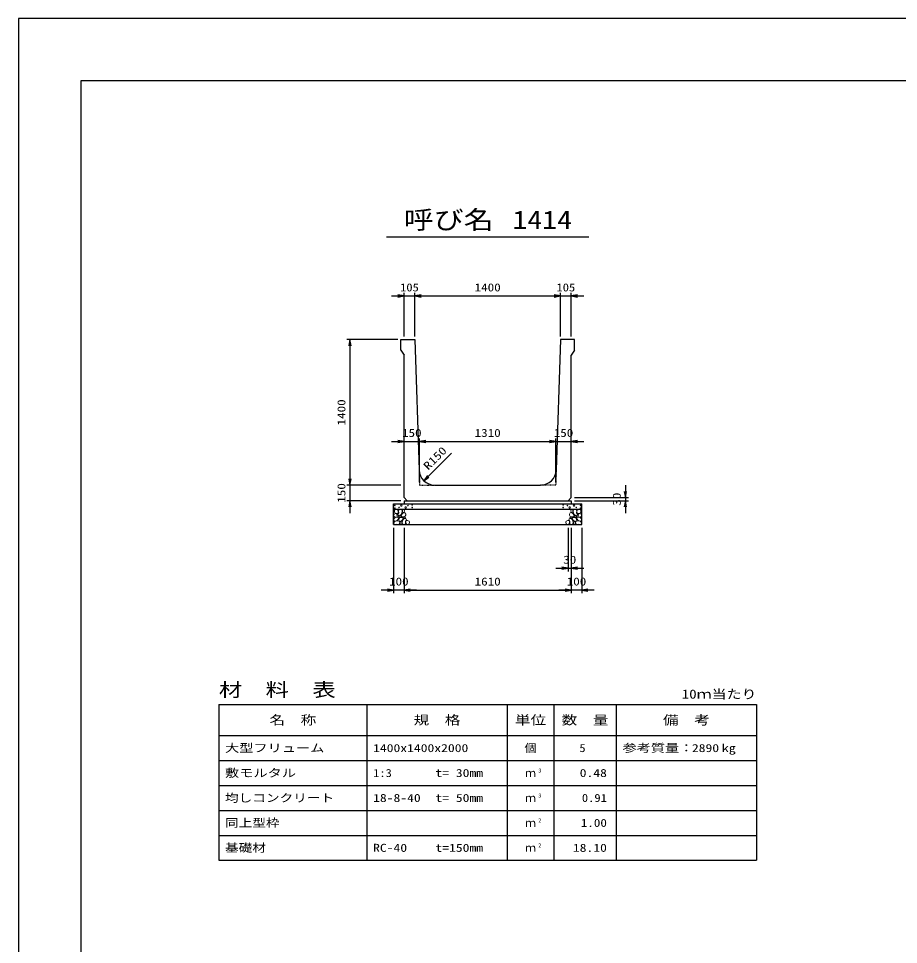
# Model space of a CAD drawing. Units: millimetres at full size. Extents: x 0 to 25230, y 0 to 17820.
# Drawn here: x 0 to 8469, y 8910 to 17820 of the extents above; entities that cross this region are included whole.
import ezdxf
from ezdxf.enums import TextEntityAlignment as Align

# ---------------------------------------------------------------- set-up
doc = ezdxf.new("R2010")
doc.units = ezdxf.units.MM
doc.linetypes.add('DASHED_SPACED', pattern=[12, 6, -6])
for name, color, linetype, lineweight in [('D-DCR-HCHn', 4, 'Continuous', 9), ('D-MTR-FRAM', 7, 'Continuous', 25), ('D-MTR-LINE', 7, 'Continuous', 25), ('D-STR-DIM', 7, 'Continuous', 25), ('D-STR-STRn', 1, 'Continuous', 25), ('D-TTL', 2, 'Continuous', 25), ('D-TTL-TXT', 7, 'Continuous', 25)]:
    doc.layers.add(name, color=color, linetype=linetype, lineweight=lineweight)
doc.layers.add('D-MTR', color=7, linetype='Continuous')
doc.layers.add('D-MTR-TXT', color=7, linetype='Continuous')
doc.styles.add('ＭＳ ゴシック', font='')
doc.styles.get('ＭＳ ゴシック').set_extended_font_data('MS Gothic')

# ---------------------------------------------------------------- blocks, each defined once
blk = doc.blocks.new('open_arrow')
at = {"color": 0, "linetype": 'Continuous', "lineweight": -2}
blk.add_lwpolyline([(7.5, 1.25), (0, 0), (7.5, -1.25)], dxfattribs=at)

msp = doc.modelspace()

# ---------------------------------------------------------------- linework, layer by layer
at = {"layer": 'D-DCR-HCHn'}
for points in [[(3615.46, 13050.356), (3610.26, 13034.753), (3617.194, 13024.352), (3634.53, 13022.618), (3646.366, 13027.699), (3641.464, 13039.954), (3644.932, 13046.889), (3637.997, 13053.823), (3627.596, 13057.29)], [(3648.366, 12992.757), (3661.208, 13012.019), (3659.603, 13016.834), (3641.946, 13021.65), (3625.894, 13020.045), (3614.658, 13010.414), (3613.052, 12999.177), (3614.658, 12987.941), (3627.499, 12984.731)], [(3648.399, 13093.696), (3632.796, 13097.163), (3618.928, 13090.228), (3617.194, 13074.626), (3620.661, 13062.491), (3637.997, 13057.29), (3650.132, 13057.29), (3655.333, 13065.958), (3655.333, 13085.028)], [(3662.267, 13095.429), (3657.067, 13079.827), (3658.8, 13062.491), (3646.665, 13043.421), (3662.267, 13034.753), (3679.603, 13043.421), (3690.005, 13057.29), (3693.472, 13079.827), (3690.005, 13091.962), (3679.603, 13097.163)], [(3665.735, 13034.753), (3657.067, 13027.819), (3660.534, 13022.618), (3672.669, 13022.618), (3677.87, 13024.352), (3681.337, 13031.286), (3676.136, 13036.487)], [(3693.311, 12992.757), (3701.337, 13012.019), (3694.916, 13020.045), (3675.654, 13020.045), (3667.628, 13016.834), (3659.603, 13005.598), (3659.603, 12995.967), (3667.628, 12983.125), (3677.259, 12981.52)], [(3691.739, 13053.823), (3683.071, 13033.02), (3690.005, 13024.352), (3710.808, 13024.352), (3719.476, 13027.819), (3728.144, 13039.954), (3728.144, 13050.356), (3719.476, 13064.224), (3709.074, 13065.958)], [(3720.599, 12954.232), (3725.415, 12968.679), (3723.81, 12984.731), (3735.046, 13002.388), (3720.599, 13010.414), (3704.548, 13002.388), (3694.916, 12989.546), (3691.706, 12968.679), (3694.916, 12957.443), (3704.548, 12952.627)], [(3695.206, 13091.962), (3695.206, 13071.159), (3703.874, 13065.958), (3712.542, 13071.159), (3714.275, 13083.294), (3712.542, 13093.696), (3700.407, 13097.163)], [(3717.389, 13010.414), (3725.415, 13016.834), (3722.204, 13021.65), (3710.968, 13021.65), (3706.153, 13020.045), (3702.942, 13013.624), (3707.758, 13008.808)], [(5309.401, 12954.232), (5304.585, 12968.679), (5306.19, 12984.731), (5294.954, 13002.388), (5309.401, 13010.414), (5325.452, 13002.388), (5335.084, 12989.546), (5338.294, 12968.679), (5335.084, 12957.443), (5325.452, 12952.627)], [(5338.261, 13053.823), (5346.929, 13033.02), (5339.995, 13024.352), (5319.192, 13024.352), (5310.524, 13027.819), (5301.856, 13039.954), (5301.856, 13050.356), (5310.524, 13064.224), (5320.926, 13065.958)], [(5312.611, 13010.414), (5304.585, 13016.834), (5307.796, 13021.65), (5319.032, 13021.65), (5323.847, 13020.045), (5327.058, 13013.624), (5322.242, 13008.808)], [(5334.794, 13091.962), (5334.794, 13071.159), (5326.126, 13065.958), (5317.458, 13071.159), (5315.725, 13083.294), (5317.458, 13093.696), (5329.593, 13097.163)], [(5336.689, 12992.757), (5328.663, 13012.019), (5335.084, 13020.045), (5354.346, 13020.045), (5362.372, 13016.834), (5370.397, 13005.598), (5370.397, 12995.967), (5362.372, 12983.125), (5352.741, 12981.52)], [(5367.733, 13095.429), (5372.933, 13079.827), (5371.2, 13062.491), (5383.335, 13043.421), (5367.733, 13034.753), (5350.397, 13043.421), (5339.995, 13057.29), (5336.528, 13079.827), (5339.995, 13091.962), (5350.397, 13097.163)], [(5364.265, 13034.753), (5372.933, 13027.819), (5369.466, 13022.618), (5357.331, 13022.618), (5352.13, 13024.352), (5348.663, 13031.286), (5353.864, 13036.487)], [(5381.634, 12992.757), (5368.792, 13012.019), (5370.397, 13016.834), (5388.054, 13021.65), (5404.106, 13020.045), (5415.342, 13010.414), (5416.948, 12999.177), (5415.342, 12987.941), (5402.501, 12984.731)], [(5381.601, 13093.696), (5397.204, 13097.163), (5411.072, 13090.228), (5412.806, 13074.626), (5409.339, 13062.491), (5392.003, 13057.29), (5379.868, 13057.29), (5374.667, 13065.958), (5374.667, 13085.028)], [(5414.54, 13050.356), (5419.74, 13034.753), (5412.806, 13024.352), (5395.47, 13022.618), (5383.634, 13027.699), (5388.536, 13039.954), (5385.068, 13046.889), (5392.003, 13053.823), (5402.404, 13057.29)], [(3654.787, 12952.627), (3666.023, 12957.443), (3669.234, 12973.494), (3662.813, 12984.731), (3651.577, 12987.941), (3637.13, 12986.336), (3621.078, 12979.915), (3613.052, 12970.284), (3613.052, 12959.048), (3617.868, 12952.627), (3637.13, 12954.232)], [(3690.101, 12957.443), (3690.101, 12976.705), (3682.075, 12981.52), (3674.049, 12976.705), (3672.444, 12965.469), (3674.049, 12955.837), (3685.285, 12952.627)], [(3733.441, 12955.837), (3747.887, 12952.627), (3760.729, 12959.048), (3762.334, 12973.494), (3759.124, 12984.731), (3743.072, 12989.546), (3731.836, 12989.546), (3727.02, 12981.52), (3727.02, 12963.863)], [(5296.559, 12955.837), (5282.113, 12952.627), (5269.271, 12959.048), (5267.666, 12973.494), (5270.876, 12984.731), (5286.928, 12989.546), (5298.164, 12989.546), (5302.98, 12981.52), (5302.98, 12963.863)], [(5339.899, 12957.443), (5339.899, 12976.705), (5347.925, 12981.52), (5355.951, 12976.705), (5357.556, 12965.469), (5355.951, 12955.837), (5344.715, 12952.627)], [(5375.213, 12952.627), (5363.977, 12957.443), (5360.766, 12973.494), (5367.187, 12984.731), (5378.423, 12987.941), (5392.87, 12986.336), (5408.922, 12979.915), (5416.948, 12970.284), (5416.948, 12959.048), (5412.132, 12952.627), (5392.87, 12954.232)]]:
    msp.add_lwpolyline(points, close=True, dxfattribs=at)
for centre, radius in [((3620.727, 13133.955), 3), ((3621.869, 13108.91), 3), ((3662.292, 13115.752), 3), ((3683.336, 13133.955), 7.5), ((3726.664, 13114.961), 7.5), ((3747.708, 13133.164), 3), ((3788.131, 13140.006), 3), ((3789.273, 13114.961), 3), ((5240.727, 13114.961), 3), ((5241.869, 13140.006), 3), ((5282.292, 13133.164), 3), ((5303.336, 13114.961), 7.5), ((5346.664, 13133.955), 7.5), ((5367.708, 13115.752), 3), ((5408.131, 13108.91), 3), ((5409.273, 13133.955), 3)]:
    msp.add_circle(centre, radius, dxfattribs=at)
at = {"layer": 'D-MTR-FRAM'}
for p, q in [((1927.5, 11220), (7102.5, 11220)), ((1927.5, 11220), (1927.5, 9720)), ((7102.5, 11220), (7102.5, 9720)), ((1927.5, 9720), (7102.5, 9720))]:
    msp.add_line(p, q, dxfattribs=at)
at = {"layer": 'D-MTR-LINE'}
for p, q in [((3352.5, 11220), (3352.5, 9720)), ((4702.5, 11220), (4702.5, 9720)), ((5152.5, 11220), (5152.5, 9720)), ((5752.5, 11220), (5752.5, 9720)), ((1927.5, 10920), (7102.5, 10920)), ((1927.5, 10680), (7102.5, 10680)), ((1927.5, 10440), (7102.5, 10440)), ((1927.5, 10200), (7102.5, 10200)), ((1927.5, 9960), (7102.5, 9960))]:
    msp.add_line(p, q, dxfattribs=at)
at = {"layer": 'D-STR-DIM'}
for p, q in [((3590, 15150), (3935, 15150)), ((3710, 14760), (3710, 15180)), ((3815, 14760), (3815, 15180)), ((3815, 14760), (3815, 15180)), ((3815, 15150), (5215, 15150)), ((5095, 15150), (5440, 15150)), ((5215, 14760), (5215, 15180)), ((5215, 14760), (5215, 15180)), ((5320, 14760), (5320, 15180)), ((3650, 14730), (3160, 14730)), ((3190, 14730), (3190, 13330)), ((3590, 13750), (3980, 13750)), ((3860, 13360), (3860, 13780)), ((3860, 13360), (3860, 13780)), ((3860, 13750), (5170, 13750)), ((5050, 13750), (5440, 13750)), ((5170, 13360), (5170, 13780)), ((5170, 13360), (5170, 13780)), ((3900.908, 13372.244), (4166.073, 13637.409)), ((3190, 13450), (3190, 13060)), ((3680, 13330), (3160, 13330)), ((3680, 13330), (3160, 13330)), ((5840, 13330), (5840, 13060)), ((5350, 13210), (5870, 13210)), ((3680, 13180), (3160, 13180)), ((5350, 13180), (5870, 13180)), ((3610, 12920), (3610, 12290)), ((3710, 12920), (3710, 12290)), ((3710, 12920), (3710, 12290)), ((5290, 12920), (5290, 12500)), ((5320, 12920), (5320, 12290)), ((5320, 12920), (5320, 12290)), ((5320, 12920), (5320, 12500)), ((5420, 12920), (5420, 12290)), ((5170, 12530), (5440, 12530)), ((3830, 12320), (3490, 12320)), ((3710, 12320), (5320, 12320)), ((5540, 12320), (5200, 12320))]:
    msp.add_line(p, q, dxfattribs=at)
at = {"layer": 'D-STR-STRn'}
for p, q in [((3680, 14730), (3815, 14730)), ((3680, 14630), (3680, 14730)), ((3815, 14730), (3855.333, 13475.181)), ((5215, 14730), (5174.667, 13475.181)), ((5350, 14730), (5215, 14730)), ((5350, 14630), (5350, 14730)), ((3680, 14630), (3710, 14580)), ((5350, 14630), (5320, 14580)), ((3710, 13210), (3710, 14580)), ((5320, 13210), (5320, 14580)), ((4005.256, 13330), (5024.744, 13330)), ((3710, 13210), (3740, 13180)), ((5320, 13210), (5290, 13180)), ((3610, 12950), (3610, 13150)), ((3610, 13150), (5420, 13150)), ((3610, 13100), (5420, 13100)), ((3710, 13180), (5320, 13180)), ((3710, 13180), (3710, 13150)), ((5320, 13180), (5320, 13150)), ((5420, 12950), (5420, 13150)), ((3610, 12950), (5420, 12950))]:
    msp.add_line(p, q, dxfattribs=at)
at = {"layer": 'D-STR-STRn', "color": 2, "linetype": 'DASHED_SPACED'}
for p, q in [((3855.333, 13475.181), (3860, 13330)), ((5174.667, 13475.181), (5170, 13330)), ((3860, 13330), (4005.256, 13330)), ((5170, 13330), (5024.744, 13330))]:
    msp.add_line(p, q, dxfattribs=at)
at = {"layer": 'D-STR-STRn'}
for centre, start, end in [((4005.256, 13480), 181.84102, 270), ((5024.744, 13480), 270, 358.15898)]:
    msp.add_arc(centre, 150, start, end, dxfattribs=at)
at = {"layer": 'D-TTL'}
for points in [[(0, 0), (25230, 0), (25230, 17820), (0, 17820)], [(600, 600), (24630, 600), (24630, 17220), (600, 17220)]]:
    msp.add_lwpolyline(points, close=True, dxfattribs=at)
at = {"layer": 'D-TTL-TXT'}
msp.add_line((3540, 15720), (5490, 15720), dxfattribs=at)

# ---------------------------------------------------------------- block references
at = {"layer": 'D-STR-DIM', "xscale": 8, "yscale": 8}
for p, rotation in [((3710, 15150), 180), ((5215, 15150), 180), ((5215, 15150), 180), ((3190, 14730), 270), ((3710, 13750), 180), ((5170, 13750), 180), ((5170, 13750), 180), ((3190, 13330), 90), ((3190, 13330), 90), ((3900.908, 13372.244), 45), ((5840, 13210), 90), ((3190, 13180), 270), ((5840, 13180), 270), ((5290, 12530), 180), ((3610, 12320), 180), ((5320, 12320), 180), ((5320, 12320), 180)]:
    msp.add_blockref('open_arrow', p, dxfattribs=dict(at, rotation=rotation))
for p in [(3815, 15150), (3815, 15150), (5320, 15150), (3860, 13750), (3860, 13750), (5320, 13750), (5320, 12530), (3710, 12320), (3710, 12320), (5420, 12320)]:
    msp.add_blockref('open_arrow', p, dxfattribs=at)

# ---------------------------------------------------------------- texts
at = {"layer": 'D-MTR', "style": 'ＭＳ ゴシック', "width": 1.25}
msp.add_text('材\u3000料\u3000表', height=132, dxfattribs=at).set_placement((1927.5, 11256), align=Align.BOTTOM_LEFT)
at = {"layer": 'D-MTR', "style": 'ＭＳ ゴシック', "width": 1.2}
msp.add_text('10ｍ当たり', height=87.98, dxfattribs=at).set_placement((7102.5, 11249), align=Align.BOTTOM_RIGHT)
at = {"layer": 'D-MTR-TXT', "style": 'ＭＳ ゴシック'}
for s, height, width, p in [('名\u3000称', 87.98, 1.25, (2640, 11070)), ('規\u3000格', 87.98, 1.25, (4027.5, 11070)), ('単位', 87.98, 1.25, (4927.5, 11070)), ('数\u3000量', 87.98, 1.25, (5452.5, 11070)), ('備\u3000考', 87.98, 1.25, (6427.5, 11070)), ('個', 76.98, 1.1, (4927.5, 10800))]:
    msp.add_text(s, height=height, dxfattribs=dict(at, width=width)).set_placement(p, align=Align.MIDDLE_CENTER)
for s, width, p in [('大型フリューム', 1.3, (1987.5, 10800)), ('1400x1400x2000', 1.25, (3412.5, 10800)), ('参考質量：    kg', 1.3, (5812.5, 10800)), ('敷モルタル', 1.3, (1987.5, 10560)), ('1:3', 1.15, (3412.5, 10560)), ('t= 30mm', 1.25, (4012.5, 10560)), ('均しコンクリート', 1.25, (1987.5, 10320)), ('18-8-40', 1.25, (3412.5, 10320)), ('t= 50mm', 1.25, (4012.5, 10320)), ('同上型枠', 1.25, (1987.5, 10080)), ('基礎材', 1.25, (1987.5, 9840)), ('RC-40', 1.25, (3412.5, 9840)), ('t=150mm', 1.25, (4012.5, 9840))]:
    msp.add_text(s, height=76.98, dxfattribs=dict(at, width=width)).set_placement(p, align=Align.MIDDLE_LEFT)
for s, width, p in [('5', 1.15, (5457.83, 10800)), ('2890', 1.25, (6742.5, 10800)), ('0.48', 1.25, (5662.5, 10560)), ('0.91', 1.15, (5662.5, 10320)), ('1.00', 1.2, (5662.5, 10080)), ('18.10', 1.25, (5662.5, 9840))]:
    msp.add_text(s, height=76.98, dxfattribs=dict(at, width=width)).set_placement(p, align=Align.MIDDLE_RIGHT)
for p in [(4927.5, 10560), (4927.5, 10320), (4927.5, 10080), (4927.5, 9840)]:
    msp.add_text('ｍ', height=76.98, dxfattribs=at).set_placement(p, align=Align.MIDDLE_CENTER)
at = {"layer": 'D-MTR-TXT', "style": 'ＭＳ ゴシック', "width": 1.15}
for s, p in [('3', (5002.5, 10553)), ('3', (5002.5, 10313)), ('2', (5002.5, 10073)), ('2', (5002.5, 9833))]:
    msp.add_text(s, height=38.49, dxfattribs=at).set_placement(p, align=Align.BOTTOM_LEFT)
at = {"layer": 'D-STR-DIM', "style": 'ＭＳ ゴシック'}
for s, width, p in [('105', 1.15, (3762.5, 15232.5)), ('1400', 1.2, (4515, 15232.5)), ('105', 1.15, (5267.5, 15232.5)), ('150', 1.2, (3785, 13832.5)), ('1310', 1.2, (4515, 13832.5)), ('150', 1.2, (5245, 13832.5)), ('30', 1.2, (5305, 12612.5)), ('100', 1.2, (3660, 12402.5)), ('1610', 1.2, (4515, 12402.5)), ('100', 1.2, (5370, 12402.5))]:
    msp.add_text(s, height=76.98, dxfattribs=dict(at, width=width)).set_placement(p, align=Align.MIDDLE_CENTER)
at = {"layer": 'D-STR-DIM', "style": 'ＭＳ ゴシック', "width": 1.2}
for s, p in [('1400', (3107.5, 14030)), ('150', (3107.5, 13255)), ('30', (5757.5, 13195))]:
    msp.add_text(s, height=76.98, rotation=90, dxfattribs=at).set_placement(p, align=Align.MIDDLE_CENTER)
at = {"layer": 'D-STR-DIM', "style": 'ＭＳ ゴシック', "width": 1.25}
msp.add_text('R150', height=76.98, rotation=45, dxfattribs=at).set_placement((3959.318, 13453.281), align=Align.BOTTOM_LEFT)
at = {"layer": 'D-TTL-TXT', "style": 'ＭＳ ゴシック', "width": 1.2}
for s, p in [('呼び名', (4140, 15742.5)), ('1414', (5040, 15742.5))]:
    msp.add_text(s, height=176, dxfattribs=at).set_placement(p, align=Align.BOTTOM_CENTER)

doc.saveas('drawing.dxf')
